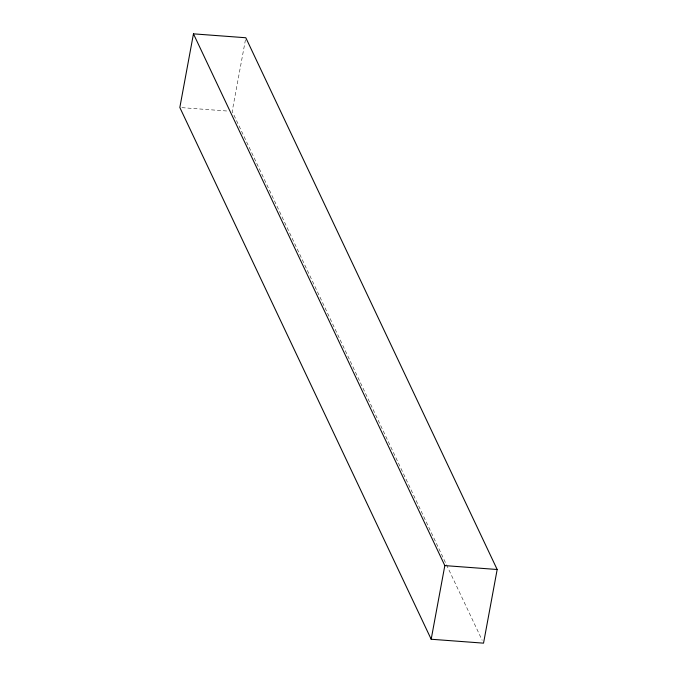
<?xml version="1.0" encoding="UTF-8"?>
<svg xmlns="http://www.w3.org/2000/svg" width="677" height="677" viewBox="0 0 677 677"><rect width="100%" height="100%" fill="white"/><g stroke="black" fill="none" stroke-linecap="round" stroke-linejoin="round"><path stroke-width="0.51" stroke-dasharray="3.38 2.54" d="M245.438 39.833L232.177 111.4L482.185 640.29M181.918 107.651L227.988 111.087"/><path stroke-width="1.02" d="M193.461 33.85L179.828 107.499L431.181 639.249L483.539 643.15L497.172 569.501L245.819 37.751L193.461 33.85L444.823 565.6L431.181 639.249M444.823 565.6L497.172 569.501"/></g></svg>
